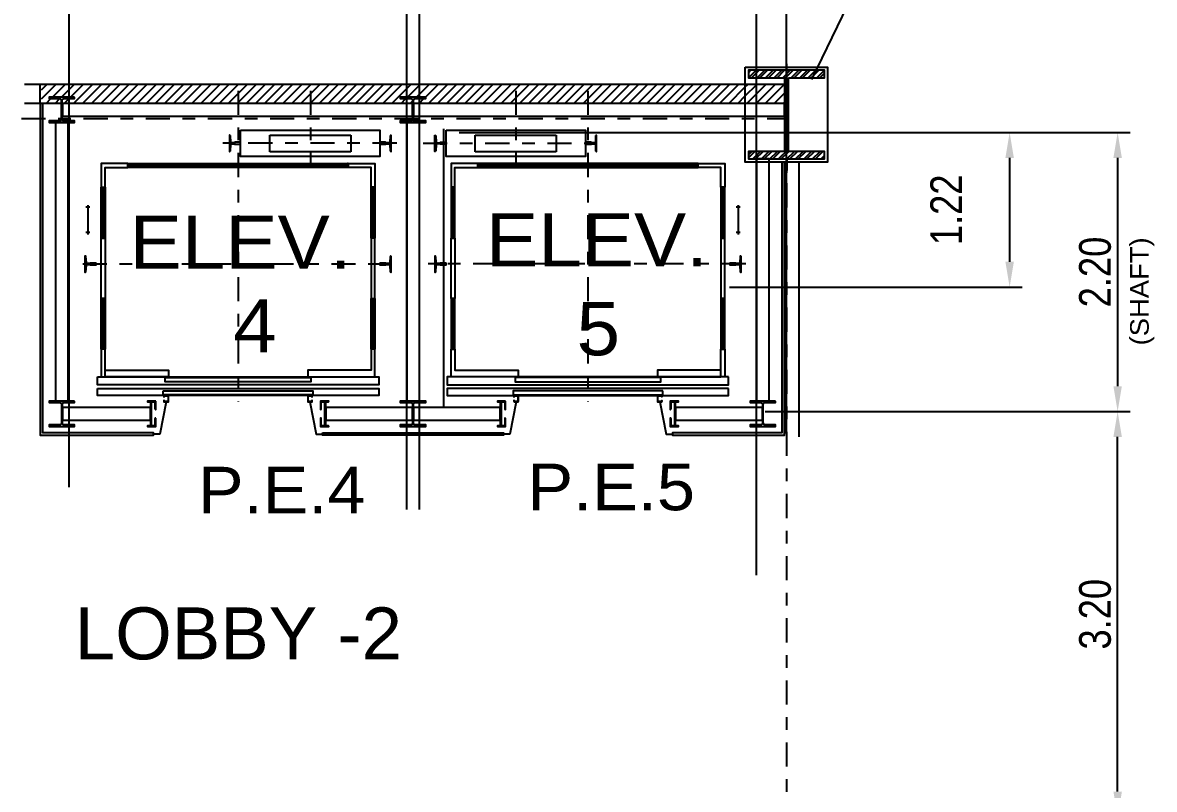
# Model space of a CAD drawing. Header units: millimetres. Extents: x 2148 to 2681, y 758 to 986.
# Drawn here: x 2548.95 to 2557.88, y 852.2 to 858.26 of the extents above; entities that cross this region are included whole.
import ezdxf

# ---------------------------------------------------------------- set-up
doc = ezdxf.new("R2010")
doc.units = ezdxf.units.MM
for name, pattern in [('27-A-2008-DD$0$LVL 11$0$xa-fp_t1_l11_39$0$HIDDEN2', [0.1875, 0.125, -0.0625]), ('ACAD_ISO02W100', [15, 12, -3]), ('CENTER2', [28.575, 19.05, -3.175, 3.175, -3.175])]:
    doc.linetypes.add(name, pattern=pattern)
for name, color, linetype in [('A-Hatch', 253, 'Continuous'), ('A-Wall', 4, 'Continuous'), ('ar elev', 2, 'Continuous'), ('cladding', 2, 'Continuous'), ('COL-EX', 2, 'Continuous'), ('ELAYOUT', 4, 'Continuous'), ('FIXTURE', 1, 'Continuous'), ('HATCH', 8, 'Continuous'), ('p-boarder', 2, 'Continuous'), ('TEXT', 6, 'Continuous')]:
    doc.layers.add(name, color=color, linetype=linetype)
doc.styles.add('ARIALNW', font='ARIALN.TTF')
doc.styles.add('MMTX$0$ESMX$0$X-OPTA1D', font='x-opta1d')
doc.styles.add('SWISS', font='swissl.ttf')
doc.dimstyles.new('DIM 100', dxfattribs={"dimtxt": 0.2, "dimasz": 0.2, "dimexe": 0.1, "dimexo": 0, "dimgap": 0.05, "dimtad": 1, "dimzin": 0, "dimdsep": 46, "dimtxsty": 'ARIALNW', "dimcen": 0.09, "dimclrd": 6, "dimclre": 6, "dimclrt": 13, "dimadec": 0, "dimazin": 0, "dimtfac": 1, "dimtofl": 0, "dimtmove": 2, "dimatfit": 3, "dimfxl": 1, "dimtolj": 1, "dimtzin": 0, "dimarcsym": 0})
pattern_1 = [(45, (-2106.91747, -1063.40861), (-0.0359210245, 0.0359210245), [])]

# ---------------------------------------------------------------- blocks, each defined once
blk = doc.blocks.new('*D2712')
at = {"color": 6, "lineweight": -2, "ltscale": 0.05, "transparency": 16777216}
for p, q in [((2554.6861, 857.3891), (2556.8423, 857.3891)), ((2556.7423, 857.1891), (2556.7423, 856.3687)), ((2554.5319, 856.1687), (2556.8423, 856.1687))]:
    blk.add_line(p, q, dxfattribs=at)
at = {"color": 6, "ltscale": 0.05, "transparency": 16777216}
for points in [[(2556.709, 857.1891), (2556.7757, 857.1891), (2556.7423, 857.3891)], [(2556.709, 856.3687), (2556.7757, 856.3687), (2556.7423, 856.1687)]]:
    blk.add_solid(points, dxfattribs=at)
at = {"layer": 'Defpoints', "color": 0, "ltscale": 0.05, "transparency": 16777216}
for p in [(2554.6861, 857.3891, 0), (2554.5319, 856.1687), (2556.7423, 856.1687)]:
    blk.add_point(p, dxfattribs=at)
at = {"color": 13, "ltscale": 0.05, "transparency": 16777216, "insert": (2556.2415, 856.7789), "char_height": 0.25, "attachment_point": 5, "rotation": 90, "style": 'ARIALNW'}
blk.add_mtext('\\A1;1.22', dxfattribs=at)
blk = doc.blocks.new('*D2714')
at = {"color": 6, "lineweight": -2, "ltscale": 0.05, "transparency": 16777216}
for p, q in [((2545.9805, 857.8875), (2545.9805, 860.4121)), ((2554.9805, 857.8875), (2554.9805, 860.4121)), ((2546.1805, 860.3121), (2554.7805, 860.3121))]:
    blk.add_line(p, q, dxfattribs=at)
at = {"color": 6, "ltscale": 0.05, "transparency": 16777216}
for points in [[(2546.1805, 860.3455), (2546.1805, 860.2788), (2545.9805, 860.3121)], [(2554.7805, 860.3455), (2554.7805, 860.2788), (2554.9805, 860.3121)]]:
    blk.add_solid(points, dxfattribs=at)
at = {"layer": 'Defpoints', "color": 0, "ltscale": 0.05, "transparency": 16777216}
for p in [(2554.9805, 860.3121), (2545.9805, 857.8875, 0), (2554.9805, 857.8875, 0)]:
    blk.add_point(p, dxfattribs=at)
at = {"color": 13, "ltscale": 0.05, "transparency": 16777216, "insert": (2550.4805, 860.5153), "char_height": 0.3, "attachment_point": 5, "style": 'ARIALNW'}
blk.add_mtext('\\A1;9.00', dxfattribs=at)
blk = doc.blocks.new('*D2715')
at = {"color": 6, "lineweight": -2, "ltscale": 0.05, "transparency": 16777216}
for p, q in [((2555.7621, 857.3891), (2557.6948, 857.3891)), ((2557.5948, 857.1891), (2557.5948, 855.3867)), ((2554.8128, 855.1867), (2557.6948, 855.1867))]:
    blk.add_line(p, q, dxfattribs=at)
at = {"color": 6, "ltscale": 0.05, "transparency": 16777216}
for points in [[(2557.5615, 857.1891), (2557.6281, 857.1891), (2557.5948, 857.3891)], [(2557.5615, 855.3867), (2557.6281, 855.3867), (2557.5948, 855.1867)]]:
    blk.add_solid(points, dxfattribs=at)
at = {"layer": 'Defpoints', "color": 0, "ltscale": 0.05, "transparency": 16777216}
for p in [(2555.7621, 857.3891), (2554.8128, 855.1867, 0), (2557.5948, 855.1867)]:
    blk.add_point(p, dxfattribs=at)
at = {"color": 13, "ltscale": 0.05, "transparency": 16777216, "insert": (2557.4172, 856.2879), "char_height": 0.25, "attachment_point": 5, "rotation": 90, "style": 'ARIALNW'}
blk.add_mtext('\\A1;2.20', dxfattribs=at)
blk = doc.blocks.new('*D2718')
at = {"color": 6, "lineweight": -2, "ltscale": 0.05, "transparency": 16777216}
for p, q in [((2556.807, 855.1867), (2557.6948, 855.1867)), ((2557.5948, 852.1864), (2557.5948, 854.9867)), ((2557.2261, 851.9864), (2557.6948, 851.9864))]:
    blk.add_line(p, q, dxfattribs=at)
at = {"color": 6, "ltscale": 0.05, "transparency": 16777216}
for points in [[(2557.5615, 854.9867), (2557.6281, 854.9867), (2557.5948, 855.1867)], [(2557.5615, 852.1864), (2557.6281, 852.1864), (2557.5948, 851.9864)]]:
    blk.add_solid(points, dxfattribs=at)
at = {"layer": 'Defpoints', "color": 0, "ltscale": 0.05, "transparency": 16777216}
for p in [(2556.807, 855.1867), (2557.5948, 855.1867), (2557.2261, 851.9864)]:
    blk.add_point(p, dxfattribs=at)
at = {"color": 13, "ltscale": 0.05, "transparency": 16777216, "insert": (2557.4172, 853.5866), "char_height": 0.25, "attachment_point": 5, "rotation": 90, "style": 'ARIALNW'}
blk.add_mtext('\\A1;3.20', dxfattribs=at)
blk = doc.blocks.new('*D2859')
at = {"layer": 'Defpoints', "color": 0, "transparency": 16777216}
for p in [(2551.9838, 859.4591), (2549.3193, 854.5888, 0), (2551.9838, 854.4126, 0)]:
    blk.add_point(p, dxfattribs=at)
at = {"layer": 'FIXTURE', "color": 6, "lineweight": -2, "transparency": 16777216}
for p, q in [((2549.3193, 854.5888), (2549.3193, 859.5591)), ((2551.9838, 854.4126), (2551.9838, 859.5591)), ((2549.5193, 859.4591), (2551.7838, 859.4591))]:
    blk.add_line(p, q, dxfattribs=at)
at = {"layer": 'FIXTURE', "color": 6, "transparency": 16777216}
for points in [[(2549.5193, 859.4924), (2549.5193, 859.4257), (2549.3193, 859.4591)], [(2551.7838, 859.4924), (2551.7838, 859.4257), (2551.9838, 859.4591)]]:
    blk.add_solid(points, dxfattribs=at)
at = {"layer": 'FIXTURE', "color": 13, "transparency": 16777216, "insert": (2550.6515, 859.6622), "char_height": 0.3, "attachment_point": 5, "style": 'ARIALNW'}
blk.add_mtext('\\A1;2.66', dxfattribs=at)
blk = doc.blocks.new('*D2860')
at = {"layer": 'Defpoints', "color": 0, "transparency": 16777216}
for p in [(2552.0835, 859.4591), (2551.9838, 854.4126), (2552.0835, 854.4126, 0)]:
    blk.add_point(p, dxfattribs=at)
at = {"layer": 'FIXTURE', "color": 6, "lineweight": -2, "transparency": 16777216}
for p, q in [((2551.9838, 854.4126), (2551.9838, 859.5591)), ((2552.0835, 854.4126), (2552.0835, 859.5591)), ((2551.7838, 859.4591), (2551.5838, 859.4591)), ((2552.2835, 859.4591), (2552.4835, 859.4591))]:
    blk.add_line(p, q, dxfattribs=at)
at = {"layer": 'FIXTURE', "color": 6, "transparency": 16777216}
for points in [[(2551.7838, 859.4924), (2551.7838, 859.4257), (2551.9838, 859.4591)], [(2552.2835, 859.4924), (2552.2835, 859.4257), (2552.0835, 859.4591)]]:
    blk.add_solid(points, dxfattribs=at)
at = {"layer": 'FIXTURE', "color": 13, "transparency": 16777216, "insert": (2552.0414, 859.6852), "char_height": 0.3, "attachment_point": 5, "style": 'ARIALNW'}
blk.add_mtext('\\A1;0.10', dxfattribs=at)
blk = doc.blocks.new('*D2861')
at = {"layer": 'Defpoints', "color": 0, "transparency": 16777216}
for p in [(2554.7453, 859.4591), (2552.0835, 854.5179), (2554.7453, 853.8946, 0)]:
    blk.add_point(p, dxfattribs=at)
at = {"layer": 'FIXTURE', "color": 6, "lineweight": -2, "transparency": 16777216}
for p, q in [((2552.0835, 854.5179), (2552.0835, 859.5591)), ((2554.7453, 853.8946), (2554.7453, 859.5591)), ((2552.2835, 859.4591), (2554.5453, 859.4591))]:
    blk.add_line(p, q, dxfattribs=at)
at = {"layer": 'FIXTURE', "color": 6, "transparency": 16777216}
for points in [[(2552.2835, 859.4924), (2552.2835, 859.4257), (2552.0835, 859.4591)], [(2554.5453, 859.4924), (2554.5453, 859.4257), (2554.7453, 859.4591)]]:
    blk.add_solid(points, dxfattribs=at)
at = {"layer": 'FIXTURE', "color": 13, "transparency": 16777216, "insert": (2553.6512, 859.6702), "char_height": 0.3, "attachment_point": 5, "style": 'ARIALNW'}
blk.add_mtext('\\A1;2.66', dxfattribs=at)
blk = doc.blocks.new('*D2862')
at = {"layer": 'Defpoints', "color": 0, "transparency": 16777216}
for p in [(2554.7453, 859.4591), (2554.9805, 855.0138, 0), (2554.7453, 853.8946, 0)]:
    blk.add_point(p, dxfattribs=at)
at = {"layer": 'FIXTURE', "color": 6, "lineweight": -2, "transparency": 16777216}
for p, q in [((2554.7453, 853.8946), (2554.7453, 859.5591)), ((2554.9805, 855.0138), (2554.9805, 859.5591)), ((2554.5453, 859.4591), (2554.3453, 859.4591)), ((2555.1805, 859.4591), (2555.3805, 859.4591))]:
    blk.add_line(p, q, dxfattribs=at)
at = {"layer": 'FIXTURE', "color": 6, "transparency": 16777216}
for points in [[(2554.5453, 859.4924), (2554.5453, 859.4257), (2554.7453, 859.4591)], [(2555.1805, 859.4924), (2555.1805, 859.4257), (2554.9805, 859.4591)]]:
    blk.add_solid(points, dxfattribs=at)
at = {"layer": 'FIXTURE', "color": 13, "transparency": 16777216, "insert": (2554.9805, 859.6796), "char_height": 0.3, "attachment_point": 5, "style": 'ARIALNW'}
blk.add_mtext('\\A1;0.24', dxfattribs=at)
blk = doc.blocks.new('*D2864')
at = {"layer": 'Defpoints', "color": 0, "transparency": 16777216}
for p in [(2549.3193, 859.4591), (2547.2238, 857.7574), (2549.3193, 857.6104)]:
    blk.add_point(p, dxfattribs=at)
at = {"layer": 'FIXTURE', "color": 6, "lineweight": -2, "transparency": 16777216}
for p, q in [((2547.2238, 857.7574), (2547.2238, 859.5591)), ((2549.3193, 857.6104), (2549.3193, 859.5591)), ((2547.4238, 859.4591), (2549.1193, 859.4591))]:
    blk.add_line(p, q, dxfattribs=at)
at = {"layer": 'FIXTURE', "color": 6, "transparency": 16777216}
for points in [[(2547.4238, 859.4924), (2547.4238, 859.4257), (2547.2238, 859.4591)], [(2549.1193, 859.4924), (2549.1193, 859.4257), (2549.3193, 859.4591)]]:
    blk.add_solid(points, dxfattribs=at)
at = {"layer": 'FIXTURE', "color": 13, "transparency": 16777216, "insert": (2548.2715, 859.6622), "char_height": 0.3, "attachment_point": 5, "style": 'ARIALNW'}
blk.add_mtext('\\A1;2.10', dxfattribs=at)

msp = doc.modelspace()

# ---------------------------------------------------------------- hatches: boundary and pattern name
at = {"layer": 'A-Hatch'}
h = msp.add_hatch(dxfattribs=at)
h.set_pattern_fill('ANSI32', color=256, scale=0.005, style=0)
h.set_pattern_definition([(45, (255.81991, -37.023495), (-0.03367596045, 0.03367596045), []), (45, (255.84236, -37.023495), (-0.03367596045, 0.03367596045), [])])
h.paths.add_polyline_path([(2554.995471, 857.8200132), (2555.280471, 857.8200132), (2555.280471, 857.8800132), (2554.680471, 857.8800132), (2554.680471, 857.8200132), (2554.965471, 857.8200132), (2554.965471, 857.2400132), (2554.680471, 857.2400132), (2554.680471, 857.1800132), (2555.280471, 857.1800132), (2555.280471, 857.2400132), (2554.995471, 857.2400132)])
at = {"layer": 'HATCH'}
h = msp.add_hatch(dxfattribs=at)
h.set_pattern_fill('ANSI31', color=256, scale=0.016, style=0)
h.set_pattern_definition(pattern_1)
h.paths.add_polyline_path([(2549.1008307, 857.768801), (2549.1008307, 857.618801), (2549.2614261, 857.618801), (2549.2661036, 857.628156), (2549.2661036, 857.6437478), (2549.2645444, 857.6499845), (2549.2598668, 857.654662), (2549.2536301, 857.6562212), (2549.1709937, 857.6562212), (2549.1709937, 857.6686946), (2549.3705685, 857.6686946), (2549.3705685, 857.6562212), (2549.287932, 857.6562212), (2549.2816953, 857.654662), (2549.2770178, 857.6499845), (2549.2738994, 857.6437478), (2549.2738994, 857.618801), (2552.028967, 857.618801), (2552.028967, 857.6437478), (2552.0274078, 857.6499845), (2552.0227303, 857.654662), (2552.0164936, 857.6562212), (2551.932298, 857.6562212), (2551.932298, 857.6686946), (2552.133432, 857.6686946), (2552.133432, 857.6562212), (2552.0507955, 857.6562212), (2552.0429996, 857.654662), (2552.0383221, 857.6499845), (2552.0367629, 857.6437478), (2552.0367629, 857.618801), (2554.655471, 857.618801), (2554.655471, 857.768801)])
h = msp.add_hatch(dxfattribs=at)
h.set_pattern_fill('ANSI31', color=256, scale=0.016, style=0)
h.set_pattern_definition(pattern_1)
h.paths.add_polyline_path([(2554.655471, 857.768801), (2554.9655021, 857.768801), (2554.9655021, 857.618801), (2554.655471, 857.618801)])

# ---------------------------------------------------------------- linework, layer by layer
at = {"ltscale": 0.05}
msp.add_line((2552.2733899, 857.418031, 0), (2552.27339, 855.2237192, 0), dxfattribs=at)
at = {"color": 8, "ltscale": 0.05, "elevation": 0}
msp.add_lwpolyline([(2555.1814967, 857.8063582), (2555.7050382, 858.8926094), (2556.8205014, 858.8926094)], dxfattribs=at)
at = {"layer": 'A-Hatch'}
msp.add_line((2549.0908307, 857.618801, 0.0000001), (2549.0908307, 857.768801, 0.0000001), dxfattribs=at)
at = {"layer": 'A-Wall', "linetype": '27-A-2008-DD$0$LVL 11$0$xa-fp_t1_l11_39$0$HIDDEN2'}
for p, q in [((2549.0908307, 857.768801, 0.0000001), (2546.305471, 857.768801, 0)), ((2549.0908307, 857.618801, 0.0000001), (2546.305471, 857.618801, 0))]:
    msp.add_line(p, q, dxfattribs=at)
at = {"layer": 'ar elev', "color": 8, "linetype": 'CENTER2', "ltscale": 0.01}
for p, q in [((2550.6522128, 857.7185883, 0.0000001), (2550.6522129, 855.2644421, 0.0000001)), ((2551.222872, 857.7185883, 0.0000001), (2551.222872, 857.1479292, 0.0000001)), ((2552.8444171, 857.7185884, 0.0000001), (2552.8444171, 857.1479292, 0.0000001)), ((2553.4135171, 857.7185884, 0.0000001), (2553.4135172, 855.2644421, 0.0000001)), ((2551.9040415, 857.303847, 0.0000001), (2550.4896719, 857.303847, 0.0000001)), ((2552.1132966, 857.303847, 0.0000001), (2553.5432137, 857.303847, 0.0000001)), ((2549.4266989, 856.3511892, 0.0000001), (2551.8777268, 856.3511892, 0.0000001)), ((2554.6596215, 856.3511892, 0.0000001), (2552.1537013, 856.3511892, 0.0000001))]:
    msp.add_line(p, q, dxfattribs=at)
at = {"layer": 'ar elev', "color": 8}
for p, q in [((2549.4828293, 856.8002325, 0.0000001), (2549.4516458, 856.8002325, 0.0000001)), ((2549.4672375, 856.80491, 0.0000001), (2549.4641192, 856.8033508, 0.0000001)), ((2549.4641192, 856.8033508, 0.0000001), (2549.4641192, 856.7971141, 0.0000001)), ((2549.4641192, 856.7971141, 0.0000001), (2549.4703559, 856.7971141, 0.0000001)), ((2549.4672375, 856.8158242, 0.0000001), (2549.4672375, 856.5850659, 0.0000001)), ((2549.4703559, 856.8033508, 0.0000001), (2549.4672375, 856.80491, 0.0000001)), ((2549.4719151, 856.8002325, 0.0000001), (2549.4703559, 856.8033508, 0.0000001)), ((2549.4703559, 856.7971141, 0.0000001), (2549.4719151, 856.8002325, 0.0000001)), ((2554.6140842, 856.8002325, 0.0000001), (2554.5844598, 856.8002325, 0.0000001)), ((2554.5984924, 856.8049101, 0.0000001), (2554.5953741, 856.8033509, 0.0000001)), ((2554.5953741, 856.8033509, 0.0000001), (2554.5953741, 856.7971142, 0.0000001)), ((2554.5953741, 856.7971142, 0.0000001), (2554.6016108, 856.7971142, 0.0000001)), ((2554.5984924, 856.8158243, 0.0000001), (2554.5984924, 856.585066, 0.0000001)), ((2554.6016108, 856.8033509, 0.0000001), (2554.5984924, 856.8049101, 0.0000001)), ((2554.60317, 856.8002325, 0.0000001), (2554.6016108, 856.8033509, 0.0000001)), ((2554.6016108, 856.7971142, 0.0000001), (2554.60317, 856.8002325, 0.0000001)), ((2549.4828293, 856.6006577, 0.0000001), (2549.4516458, 856.6006577, 0.0000001)), ((2549.4672375, 856.6053352, 0.0000001), (2549.4641192, 856.603776, 0.0000001)), ((2549.4641192, 856.603776, 0.0000001), (2549.4641192, 856.5975393, 0.0000001)), ((2549.4641192, 856.5975393, 0.0000001), (2549.4672375, 856.5959801, 0.0000001)), ((2549.4703559, 856.603776, 0.0000001), (2549.4672375, 856.6053352, 0.0000001)), ((2549.4672375, 856.5959801, 0.0000001), (2549.4703559, 856.5975393, 0.0000001)), ((2549.4719151, 856.6006577, 0.0000001), (2549.4703559, 856.603776, 0.0000001)), ((2549.4703559, 856.5975393, 0.0000001), (2549.4719151, 856.6006577, 0.0000001)), ((2554.6140842, 856.6006577, 0.0000001), (2554.5844598, 856.6006577, 0.0000001)), ((2554.5984924, 856.6053353, 0.0000001), (2554.5953741, 856.6037761, 0.0000001)), ((2554.5953741, 856.6037761, 0.0000001), (2554.5953741, 856.5975394, 0.0000001)), ((2554.5953741, 856.5975394, 0.0000001), (2554.5984924, 856.5959802, 0.0000001)), ((2554.6016108, 856.6037761, 0.0000001), (2554.5984924, 856.6053353, 0.0000001)), ((2554.5984924, 856.5959802, 0.0000001), (2554.6016108, 856.5975394, 0.0000001)), ((2554.60317, 856.6006577, 0.0000001), (2554.6016108, 856.6037761, 0.0000001)), ((2554.6016108, 856.5975394, 0.0000001), (2554.60317, 856.6006577, 0.0000001))]:
    msp.add_line(p, q, dxfattribs=at)
at = {"layer": 'ar elev', "elevation": 0.0000001}
for points in [[(2549.3605685, 857.6686946), (2549.1609937, 857.6686946), (2549.1609937, 857.6562212), (2549.2436301, 857.6562212), (2549.2498668, 857.654662), (2549.2545444, 857.6499845), (2549.2561036, 857.6437478), (2549.2561036, 857.4940667), (2549.2545444, 857.48783), (2549.2498668, 857.4815932), (2549.2436301, 857.4800341), (2549.1609937, 857.4800341), (2549.1609937, 857.4691198), (2549.3605685, 857.4691198), (2549.3605685, 857.4800341), (2549.2779321, 857.4800341), (2549.2716953, 857.4815932), (2549.2670178, 857.48783), (2549.2638994, 857.4940667), (2549.2638994, 857.6437478), (2549.2670178, 857.6499845), (2549.2716953, 857.654662), (2549.277932, 857.6562212), (2549.3605685, 857.6562212)], [(2552.0507955, 857.6562212), (2552.133432, 857.6562212), (2552.133432, 857.6686946), (2551.932298, 857.6686946), (2551.932298, 857.6562212), (2552.0164936, 857.6562212), (2552.0227303, 857.654662), (2552.0274078, 857.6499845), (2552.028967, 857.6437478), (2552.028967, 857.4940667), (2552.0274079, 857.48783), (2552.0227303, 857.4815933), (2552.0164936, 857.4800341), (2551.932298, 857.4800341), (2551.932298, 857.4691199), (2552.133432, 857.4691199), (2552.133432, 857.4800341), (2552.0507955, 857.4800341), (2552.0429996, 857.4815933), (2552.0383221, 857.48783), (2552.0367629, 857.4940667), (2552.0367629, 857.6437478), (2552.0383221, 857.6499845), (2552.0429996, 857.654662)], [(2552.0383221, 857.48783), (2552.0367629, 857.4940667), (2552.0367629, 857.6437478), (2552.0383221, 857.6499845), (2552.0429996, 857.654662), (2552.0507955, 857.6562212), (2552.133432, 857.6562212), (2552.133432, 857.6686946), (2551.932298, 857.6686946), (2551.932298, 857.6562212), (2552.0164936, 857.6562212), (2552.0227303, 857.654662), (2552.0274078, 857.6499845), (2552.028967, 857.6437478), (2552.028967, 857.4940667), (2552.0274079, 857.48783), (2552.0227303, 857.4815933), (2552.0164936, 857.4800341), (2551.932298, 857.4800341), (2551.932298, 857.4691199), (2552.133432, 857.4691199), (2552.133432, 857.4800341), (2552.0507955, 857.4800341), (2552.0429996, 857.4815933)], [(2550.6724821, 857.4083119), (2551.7717027, 857.4083119), (2551.7717027, 857.1993821), (2550.6724821, 857.1993821)], [(2552.2940273, 857.4083119), (2553.3932478, 857.4083119), (2553.3932478, 857.1993821), (2552.2940273, 857.1993821)], [(2551.5159975, 857.1432516), (2551.5222342, 857.1432516), (2551.5222342, 857.1432516), (2551.5159975, 857.1432516)], [(2552.5497325, 857.1432516), (2552.5434958, 857.1432516), (2552.5434958, 857.1432516), (2552.5497325, 857.1432516)], [(2549.5717025, 856.5554415), (2549.602886, 856.5554415), (2549.602886, 856.0798922), (2549.5717025, 856.0798922)], [(2551.7327232, 856.5554415), (2551.7015397, 856.5554415), (2551.7015397, 856.0798922), (2551.7327232, 856.0798922)], [(2552.3330068, 856.5554415), (2552.3641903, 856.5554415), (2552.3641903, 856.0798922), (2552.3330068, 856.0798922)], [(2554.4940275, 856.5554415), (2554.462844, 856.5554415), (2554.462844, 856.0798922), (2554.4940275, 856.0798922)], [(2549.602886, 855.6776243), (2549.5717025, 855.6776243), (2549.5717025, 855.4593393), (2549.602886, 855.4593393)], [(2554.462844, 855.6776243), (2554.4940275, 855.6776243), (2554.4940275, 855.4593393), (2554.462844, 855.4593393)], [(2549.602886, 855.5139106), (2550.101823, 855.5139106), (2550.101823, 855.4593394), (2549.602886, 855.4593394)], [(2554.462844, 855.5139106), (2553.963907, 855.5139106), (2553.963907, 855.4593394), (2554.462844, 855.4593394)], [(2549.5420781, 855.4593393), (2551.7623476, 855.4593394), (2551.7623476, 855.3985314), (2549.5420781, 855.3985314)], [(2550.0768762, 855.4546618), (2551.2275495, 855.4546618), (2551.2275495, 855.4203599), (2550.0768762, 855.4203599)], [(2554.5236519, 855.4593393), (2552.3033824, 855.4593394), (2552.3033824, 855.3985314), (2554.5236519, 855.3985314)], [(2553.9888538, 855.4546618), (2552.8381805, 855.4546618), (2552.8381805, 855.4203599), (2553.9888538, 855.4203599)], [(2550.0612844, 855.3501969), (2551.2415822, 855.3501969), (2551.2415822, 855.3174542), (2550.0612844, 855.3174542)], [(2550.0987048, 855.3143358), (2550.0706396, 855.3143358), (2550.0675213, 855.3127766), (2550.0675213, 855.3112174), (2550.0675213, 855.3034215), (2550.0690804, 855.3034215), (2550.0690804, 855.3112174), (2550.100264, 855.3112174), (2550.100264, 855.2660013), (2550.0690804, 855.2660013), (2550.0690804, 855.2737972), (2550.0675213, 855.2737972), (2550.0675213, 855.2675605), (2550.0675213, 855.2644421), (2550.0706396, 855.2644421), (2550.0987048, 855.2644421), (2550.1018232, 855.2644421), (2550.1018232, 855.2675605), (2550.1018232, 855.3112174), (2550.1018232, 855.3127766)], [(2551.2369048, 855.3127766), (2551.2337864, 855.3143358), (2551.2057212, 855.3143358), (2551.2026029, 855.3127766), (2551.2026029, 855.3112175), (2551.2026029, 855.2675605), (2551.2026029, 855.2644421), (2551.2057212, 855.2644421), (2551.2337864, 855.2644421), (2551.2369048, 855.2644421), (2551.2369048, 855.2737972), (2551.2353456, 855.2737972), (2551.2353456, 855.2660013), (2551.204162, 855.2660013), (2551.204162, 855.3112175), (2551.2353456, 855.3112175), (2551.2353456, 855.3034216), (2551.2369048, 855.3034216)], [(2554.0044456, 855.3501969), (2552.8241478, 855.3501969), (2552.8241478, 855.3174542), (2554.0044456, 855.3174542)], [(2552.8646866, 855.3112175), (2552.8615683, 855.3143358), (2552.8319439, 855.3143358), (2552.8288256, 855.3112175), (2552.8288256, 855.3034216), (2552.8319439, 855.3034216), (2552.8319439, 855.3112175), (2552.8615683, 855.3112175), (2552.8615683, 855.2660013), (2552.8319439, 855.2660013), (2552.8319439, 855.2737972), (2552.8288256, 855.2737972), (2552.8288256, 855.2675605), (2552.8303847, 855.2644421), (2552.8319439, 855.2644421), (2552.8615683, 855.2644421), (2552.8631275, 855.2644421), (2552.8646866, 855.2675605)], [(2553.9982091, 855.3127767), (2553.9950907, 855.3143358), (2553.9670255, 855.3143358), (2553.9639072, 855.3127767), (2553.9639072, 855.3112175), (2553.9639072, 855.2675605), (2553.9639072, 855.2644422), (2553.9670255, 855.2644422), (2553.9950907, 855.2644422), (2553.9982091, 855.2644422), (2553.9982091, 855.2737972), (2553.9966499, 855.2737972), (2553.9966499, 855.2660013), (2553.9654663, 855.2660013), (2553.9654663, 855.3112175), (2553.9966499, 855.3112175), (2553.9966499, 855.3034216), (2553.9982091, 855.3034216)], [(2549.3621277, 855.2691196), (2549.1609937, 855.2691196), (2549.1609937, 855.2566462), (2549.2436302, 855.2566462), (2549.2514261, 855.255087), (2549.2561036, 855.2504095), (2549.2576628, 855.2441728), (2549.2576628, 855.0944917), (2549.2561036, 855.0866958), (2549.2514261, 855.0820183), (2549.2436302, 855.0804591), (2549.1609937, 855.0804591), (2549.1609937, 855.0695448), (2549.3621277, 855.0695448), (2549.3621277, 855.0804591), (2549.2779321, 855.0804591), (2549.2716954, 855.0820183), (2549.2670178, 855.0866958), (2549.2654587, 855.0944917), (2549.2654587, 855.2441728), (2549.2670178, 855.2504095), (2549.2716954, 855.255087), (2549.2779321, 855.2566462), (2549.3621277, 855.2566462)], [(2550.0020356, 855.2691196), (2549.9365501, 855.2691196), (2549.9365501, 855.2675605), (2549.9381093, 855.2644421), (2549.9412277, 855.2628829), (2549.988003, 855.2628829), (2549.9942397, 855.2597646), (2549.9957989, 855.255087), (2549.9957989, 855.2083117), (2549.9973581, 855.2051933), (2550.0004764, 855.2036342), (2550.0020356, 855.2036342)], [(2549.9692929, 855.2628829), (2549.9599378, 855.2628829), (2549.9599378, 855.0742224), (2549.9692929, 855.0742224)], [(2551.3678756, 855.2675605), (2551.3678756, 855.2691196), (2551.3023901, 855.2691196), (2551.3023901, 855.2036342), (2551.3039493, 855.2036342), (2551.3070676, 855.2051933), (2551.3086268, 855.2083117), (2551.3086268, 855.255087), (2551.310186, 855.2597646), (2551.3164227, 855.2628829), (2551.363198, 855.2628829), (2551.3663164, 855.2644421)], [(2551.3444879, 855.2628829), (2551.3351328, 855.2628829), (2551.3351328, 855.0742224), (2551.3444879, 855.0742224)], [(2552.0507956, 855.2566462), (2552.133432, 855.2566462), (2552.133432, 855.2691197), (2551.932298, 855.2691197), (2551.932298, 855.2566462), (2552.0164936, 855.2566462), (2552.0227303, 855.2550871), (2552.0274079, 855.2504095), (2552.0289671, 855.2441728), (2552.0289671, 855.0944917), (2552.0274079, 855.0866958), (2552.0227303, 855.0820183), (2552.0164936, 855.0804591), (2551.932298, 855.0804591), (2551.932298, 855.0695449), (2552.133432, 855.0695449), (2552.133432, 855.0804591), (2552.0507956, 855.0804591), (2552.0429997, 855.0820183), (2552.0383221, 855.0866958), (2552.036763, 855.0944917), (2552.0367629, 855.2441728), (2552.0383221, 855.2504095), (2552.0429997, 855.2550871)], [(2552.7633399, 855.2691197), (2552.6994136, 855.2691197), (2552.6994136, 855.2675605), (2552.6994136, 855.2644421), (2552.702532, 855.262883), (2552.7493073, 855.262883), (2552.755544, 855.2597646), (2552.7586624, 855.2550871), (2552.7586624, 855.2083117), (2552.7586624, 855.2051934), (2552.7617807, 855.2036342), (2552.7633399, 855.2036342)], [(2552.7305972, 855.262883), (2552.7212421, 855.262883), (2552.7212421, 855.0742224), (2552.7305972, 855.0742224)], [(2554.077727, 855.262883), (2554.1245023, 855.262883), (2554.1276207, 855.2644422), (2554.1291799, 855.2675605), (2554.1291799, 855.2691197), (2554.0636944, 855.2691197), (2554.0636944, 855.2036342), (2554.0652536, 855.2036342), (2554.0683719, 855.2051934), (2554.0699311, 855.2083117), (2554.0699311, 855.2550871), (2554.0730495, 855.2597646)], [(2554.1057922, 855.262883), (2554.0964371, 855.262883), (2554.0964371, 855.0742224), (2554.1057922, 855.0742224)], [(2554.8947363, 855.2691197), (2554.6951615, 855.2691197), (2554.6951615, 855.2566463), (2554.7777979, 855.2566463), (2554.7840346, 855.2550871), (2554.7887122, 855.2504096), (2554.7902714, 855.2441728), (2554.7902714, 855.0944918), (2554.7887122, 855.0866959), (2554.7840346, 855.0820183), (2554.7777979, 855.0804592), (2554.6951615, 855.0804592), (2554.6951615, 855.0695449), (2554.8947363, 855.0695449), (2554.8947363, 855.0804592), (2554.8120998, 855.0804592), (2554.8058631, 855.0820183), (2554.8011856, 855.0866959), (2554.7980672, 855.0944918), (2554.7980672, 855.2441728), (2554.8011856, 855.2504096), (2554.8058631, 855.2550871), (2554.8120998, 855.2566463), (2554.8947363, 855.2566463)], [(2550.0020356, 855.1334711), (2549.9973581, 855.1334711), (2549.9957989, 855.1303528), (2549.9957989, 855.0835774), (2549.9942397, 855.0773407), (2549.988003, 855.0742224), (2549.9381093, 855.0742224), (2549.9365501, 855.071104), (2549.9365501, 855.0695448), (2550.0020356, 855.0695448)], [(2551.310186, 855.0773408), (2551.3086268, 855.0835775), (2551.3086268, 855.1303528), (2551.3070676, 855.1334712), (2551.3039493, 855.1334712), (2551.3023901, 855.1334712), (2551.3023901, 855.0695449), (2551.3678756, 855.0695449), (2551.3678756, 855.071104), (2551.3663164, 855.0742224), (2551.363198, 855.0742224), (2551.3164227, 855.0742224)], [(2552.7633399, 855.1334712), (2552.7586624, 855.1334712), (2552.7586624, 855.0835775), (2552.755544, 855.0773408), (2552.7493073, 855.0742224), (2552.6994136, 855.0742224), (2552.6994136, 855.0695449), (2552.7633399, 855.0695449)], [(2554.0699311, 855.0835775), (2554.0699311, 855.1303528), (2554.0683719, 855.1334712), (2554.0652536, 855.1334712), (2554.0636944, 855.1334712), (2554.0636944, 855.0695449), (2554.1291799, 855.0695449), (2554.1291799, 855.0711041), (2554.1276207, 855.0742224), (2554.1245023, 855.0742224), (2554.077727, 855.0742224), (2554.0730495, 855.0773408)], [(2551.3195412, 855.0196512), (2552.7461891, 855.0196512), (2552.7461891, 854.9993819), (2551.3195412, 854.9993819)]]:
    msp.add_lwpolyline(points, close=True, dxfattribs=at)
for points in [[(2549.0908307, 857.618801), (2549.0908307, 854.9993818), (2549.9848847, 854.9993818), (2549.9848847, 855.0196511), (2549.1111, 855.0196511), (2549.1111, 857.618801)], [(2549.7821915, 857.1136272), (2549.7821915, 857.1432516), (2549.5717025, 857.1432516), (2549.5717024, 856.9577094), (2549.602886, 856.9577094), (2549.602886, 857.1136272), (2549.7821915, 857.1136272)], [(2551.5222342, 857.1136273), (2551.5222342, 857.1432516), (2551.7327232, 857.1432516), (2551.7327232, 856.9577095), (2551.7015397, 856.9577095), (2551.7015397, 857.1136273), (2551.5222342, 857.1136273)], [(2552.5434958, 857.1136273), (2552.5434958, 857.1432516), (2552.3330068, 857.1432516), (2552.3330068, 856.9577095), (2552.3641904, 856.9577095), (2552.3641904, 857.1136273), (2552.5434958, 857.1136273)], [(2554.94463, 857.1550132), (2554.94463, 855.0196512), (2554.0808454, 855.0196512), (2554.0808454, 854.9993819), (2554.9648993, 854.9993819), (2554.9648993, 857.1550132)], [(2554.2835385, 857.1136272), (2554.2835385, 857.1432516), (2554.4940275, 857.1432516), (2554.4940276, 856.9577094), (2554.462844, 856.9577094), (2554.462844, 857.1136272), (2554.2835385, 857.1136272)], [(2551.7327232, 855.6776243), (2551.7015397, 855.6776243), (2551.7015397, 855.5139106), (2551.2026027, 855.5139106), (2551.2026027, 855.4593394), (2551.7327232, 855.4593394), (2551.7327232, 855.6776243)], [(2552.3330068, 855.6776243), (2552.3641903, 855.6776243), (2552.3641903, 855.5139106), (2552.8631273, 855.5139106), (2552.8631273, 855.4593394), (2552.3330068, 855.4593394), (2552.3330068, 855.6776243)], [(2549.5420781, 855.368907), (2551.7623476, 855.368907), (2551.7623476, 855.3143358), (2549.5420781, 855.3143358), (2549.5420781, 855.368907)], [(2554.5236519, 855.368907), (2552.3033824, 855.368907), (2552.3033824, 855.3143358), (2554.5236519, 855.3143358), (2554.5236519, 855.368907)], [(2550.0846722, 855.2644421), (2550.0347785, 855.0087369), (2549.9848848, 855.0087369)], [(2551.2197538, 855.2644421), (2551.2696475, 855.0087369), (2551.3195412, 855.0087369)], [(2552.8459765, 855.2644421), (2552.7960828, 855.0087369), (2552.7461893, 855.0087369)], [(2553.9810581, 855.2644422), (2554.0309518, 855.008737), (2554.0808455, 855.008737)]]:
    msp.add_lwpolyline(points, dxfattribs=at)
at = {"layer": 'ar elev', "color": 3}
for points, elevation in [([(2552.028967, 857.618801), (2549.2654586, 857.6188009), (2549.2654586, 857.5190135), (2552.028967, 857.5190136)], 0.0000001), ([(2554.965471, 857.618801), (2552.0367629, 857.618801), (2552.0367629, 857.5190136), (2554.965471, 857.5190136)], 0.0000001), ([(2549.3106748, 857.4691198), (2549.2108874, 857.4691198), (2549.2108874, 855.2691196), (2549.3106748, 855.2691196)], 0.0000001), ([(2552.0835383, 857.4691199), (2551.9837509, 857.4691199), (2551.9837509, 855.2691197), (2552.0835383, 855.2691197)], 0.0000001), ([(2554.8450808, 857.1800132), (2554.7452934, 857.1800132), (2554.7452934, 855.2691197), (2554.8450808, 855.2691197)], 0), ([(2549.9599378, 855.2192259), (2549.2654587, 855.2192259), (2549.2654587, 855.1194385), (2549.9599378, 855.1194385)], 0.0000001), ([(2552.0289671, 855.219226), (2551.3444879, 855.219226), (2551.3444879, 855.1194386), (2552.0289671, 855.1194386)], 0.0000001), ([(2552.7212421, 855.219226), (2552.0367629, 855.219226), (2552.036763, 855.1194386), (2552.7212421, 855.1194386)], 0.0000001), ([(2554.7902714, 855.219226), (2554.1057922, 855.219226), (2554.1057922, 855.1194386), (2554.7902714, 855.1194386)], 0.0000001)]:
    msp.add_lwpolyline(points, close=True, dxfattribs=dict(at, elevation=elevation))
at = {"layer": 'ar elev', "color": 8, "elevation": 0.0000001}
for points in [[(2550.6225884, 857.3085245), (2550.60076, 857.3085245), (2550.5960824, 857.3100837), (2550.5945232, 857.3147612), (2550.5914049, 857.3630957), (2550.5898457, 857.3662141), (2550.5867274, 857.3677733), (2550.583609, 857.3677733), (2550.583609, 857.2399207), (2550.5867274, 857.2399207), (2550.5898457, 857.2414798), (2550.5914049, 857.2445982), (2550.5945232, 857.2913735), (2550.5960824, 857.2960511), (2550.60076, 857.2991694), (2550.6225884, 857.2991694), (2550.627266, 857.2960511), (2550.670923, 857.2960511), (2550.6724821, 857.2960511), (2550.6724821, 857.3100837), (2550.670923, 857.3116429), (2550.627266, 857.3116429)], [(2551.8605758, 857.3677733), (2551.8574574, 857.3677733), (2551.8543391, 857.3662141), (2551.8527799, 857.3630958), (2551.8496616, 857.3147612), (2551.8481024, 857.3100837), (2551.8434248, 857.3085245), (2551.8215964, 857.3085245), (2551.8169188, 857.3116429), (2551.7732618, 857.3116429), (2551.7717027, 857.3100837), (2551.7717027, 857.2960511), (2551.8169188, 857.2960511), (2551.8215964, 857.2991695), (2551.8434248, 857.2991695), (2551.8481024, 857.2960511), (2551.8496616, 857.2913736), (2551.8527799, 857.2445982), (2551.8543391, 857.2414799), (2551.8574574, 857.2399207), (2551.8605758, 857.2399207)], [(2552.2051542, 857.3677733), (2552.2082725, 857.3677733), (2552.2113909, 857.3662141), (2552.21295, 857.3630958), (2552.2145092, 857.3147613), (2552.2176276, 857.3100837), (2552.2223051, 857.3085245), (2552.2441336, 857.3085245), (2552.2488111, 857.3116429), (2552.2924681, 857.3116429), (2552.2940273, 857.3100837), (2552.2940273, 857.2960511), (2552.2924681, 857.2960511), (2552.2488111, 857.2960511), (2552.2441336, 857.2991695), (2552.2223051, 857.2991695), (2552.2176276, 857.2960511), (2552.2145092, 857.2913736), (2552.21295, 857.2445982), (2552.2113909, 857.2414799), (2552.2082725, 857.2399207), (2552.2051541, 857.2399207)], [(2553.482121, 857.3677733), (2553.4790026, 857.3677733), (2553.4758842, 857.3662141), (2553.4743251, 857.3630958), (2553.4727659, 857.3147613), (2553.4696475, 857.3100837), (2553.46497, 857.3085245), (2553.4431415, 857.3085245), (2553.438464, 857.3116429), (2553.394807, 857.3116429), (2553.3932478, 857.3100837), (2553.3932478, 857.2960511), (2553.394807, 857.2960511), (2553.438464, 857.2960511), (2553.4431415, 857.2991695), (2553.46497, 857.2991695), (2553.4696475, 857.2960511), (2553.4727659, 857.2913736), (2553.4743251, 857.2445982), (2553.4758842, 857.2414799), (2553.4790026, 857.2399207), (2553.482121, 857.2399207)], [(2549.7821915, 857.1432516), (2551.5222342, 857.1432516), (2551.5222342, 857.1136273), (2549.7821915, 857.1136273)], [(2549.7821915, 857.1338966), (2551.5222342, 857.1338966), (2551.5222342, 857.1229823), (2549.7821915, 857.1229823)], [(2554.2835385, 857.1432516), (2552.5434958, 857.1432516), (2552.5434958, 857.1136273), (2554.2835385, 857.1136273)], [(2554.2835385, 857.1338966), (2552.5434958, 857.1338966), (2552.5434958, 857.1229823), (2554.2835385, 857.1229823)], [(2549.5717025, 856.9577094), (2549.602886, 856.9577094), (2549.602886, 856.5554415), (2549.5717025, 856.5554415)], [(2549.5810575, 856.9577094), (2549.5919718, 856.9577094), (2549.5919718, 856.5554415), (2549.5810575, 856.5554415)], [(2551.7015397, 856.9577095), (2551.7327232, 856.9577095), (2551.7327232, 856.5554415), (2551.7015397, 856.5554415)], [(2551.7124539, 856.9577095), (2551.721809, 856.9577095), (2551.721809, 856.5554415), (2551.7124539, 856.5554415)], [(2552.3641904, 856.9577095), (2552.3330068, 856.9577095), (2552.3330068, 856.5554415), (2552.3641904, 856.5554415)], [(2552.3532761, 856.9577095), (2552.343921, 856.9577095), (2552.343921, 856.5554415), (2552.3532761, 856.5554415)], [(2554.4940275, 856.9577094), (2554.462844, 856.9577094), (2554.462844, 856.5554415), (2554.4940275, 856.5554415)], [(2554.4846725, 856.9577094), (2554.4737582, 856.9577094), (2554.4737582, 856.5554415), (2554.4846725, 856.5554415)], [(2549.532723, 856.3574259), (2549.5311638, 856.3589851), (2549.4875069, 856.3589851), (2549.4875069, 856.3574259), (2549.4828293, 856.3558667), (2549.4610008, 856.3558667), (2549.4563233, 856.3574259), (2549.4547641, 856.3621034), (2549.4516458, 856.4104379), (2549.4500866, 856.4135563), (2549.4438499, 856.4135563), (2549.4438499, 856.2872629), (2549.4469682, 856.2872629), (2549.4500866, 856.2888221), (2549.4516458, 856.2903812), (2549.4547641, 856.3387158), (2549.4563233, 856.3433933), (2549.4610008, 856.3465116), (2549.4828293, 856.3465116), (2549.4875069, 856.3433933), (2549.5030986, 856.3433933), (2549.5311638, 856.3433933), (2549.532723, 856.3433933)], [(2551.8605758, 856.4135563), (2551.8574575, 856.4135563), (2551.8543391, 856.4135563), (2551.8527799, 856.410438), (2551.8496616, 856.3621035), (2551.8481024, 856.3574259), (2551.8434249, 856.3558667), (2551.8215964, 856.3558667), (2551.8169188, 856.3589851), (2551.8013271, 856.3589851), (2551.7732618, 856.3589851), (2551.7717027, 856.3574259), (2551.7717027, 856.3433933), (2551.7732618, 856.3433933), (2551.8169188, 856.3433933), (2551.8215964, 856.3465117), (2551.8434249, 856.3465117), (2551.8481024, 856.3433933), (2551.8496616, 856.3387158), (2551.8527799, 856.2903813), (2551.8543391, 856.2888221), (2551.8574575, 856.2872629), (2551.8605758, 856.2872629)], [(2552.2129501, 856.410438), (2552.2113909, 856.4135563), (2552.2051542, 856.4135563), (2552.2051542, 856.2872629), (2552.2098317, 856.2872629), (2552.2129501, 856.2903813), (2552.2160684, 856.3387158), (2552.2176276, 856.3433933), (2552.2223051, 856.3465117), (2552.2456928, 856.3465117), (2552.2488111, 856.3433933), (2552.2644029, 856.3433933), (2552.2924681, 856.3433933), (2552.2940273, 856.3433933), (2552.2940273, 856.3574259), (2552.2924681, 856.3589851), (2552.2488111, 856.3589851), (2552.2488111, 856.3574259), (2552.2456928, 856.3558667), (2552.2223051, 856.3558667), (2552.2176276, 856.3574259), (2552.2160684, 856.3621035)], [(2554.6218801, 856.4135564), (2554.6187618, 856.4135564), (2554.6156434, 856.4135564), (2554.6140842, 856.410438), (2554.612525, 856.3621035), (2554.6094067, 856.357426), (2554.6047292, 856.3558668), (2554.5829007, 856.3558668), (2554.5782231, 856.3589851), (2554.5641905, 856.3589851), (2554.5345661, 856.3589851), (2554.533007, 856.357426), (2554.533007, 856.3433934), (2554.5345661, 856.3433934), (2554.5782231, 856.3433934), (2554.5829007, 856.3465117), (2554.6047292, 856.3465117), (2554.6094067, 856.3433934), (2554.612525, 856.3387158), (2554.6140842, 856.2903813), (2554.6156434, 856.2888221), (2554.6187618, 856.2872629), (2554.6218801, 856.2872629)], [(2549.5717025, 856.0798922), (2549.602886, 856.0798922), (2549.602886, 855.6776243), (2549.5717025, 855.6776243)], [(2549.5810575, 856.0798922), (2549.5919718, 856.0798922), (2549.5919718, 855.6776243), (2549.5810575, 855.6776243)], [(2551.7015397, 856.0798923), (2551.7327232, 856.0798923), (2551.7327232, 855.6776243), (2551.7015397, 855.6776243)], [(2551.7124539, 856.0798923), (2551.721809, 856.0798923), (2551.721809, 855.6776243), (2551.7124539, 855.6776243)], [(2552.3641903, 856.0798923), (2552.3330068, 856.0798923), (2552.3330068, 855.6776243), (2552.3641903, 855.6776243)], [(2552.3532761, 856.0798923), (2552.343921, 856.0798923), (2552.343921, 855.6776243), (2552.3532761, 855.6776243)], [(2554.4940275, 856.0798922), (2554.462844, 856.0798922), (2554.462844, 855.6776243), (2554.4940275, 855.6776243)], [(2554.4846725, 856.0798922), (2554.4737582, 856.0798922), (2554.4737582, 855.6776243), (2554.4846725, 855.6776243)]]:
    msp.add_lwpolyline(points, close=True, dxfattribs=at)
at = {"layer": 'ar elev', "linetype": 'ACAD_ISO02W100', "ltscale": 0.3, "elevation": 0.0000001}
for points in [[(2550.9016813, 857.3693325), (2551.5425035, 857.3693325), (2551.5425035, 857.2368023), (2550.9016813, 857.2368023)], [(2552.5232265, 857.3693325), (2553.1640486, 857.3693325), (2553.1640486, 857.2368023), (2552.5232265, 857.2368023)]]:
    msp.add_lwpolyline(points, close=True, dxfattribs=at)
at = {"layer": 'cladding', "elevation": 0}
msp.add_lwpolyline([(2554.655471, 857.9050132), (2555.305471, 857.9050132), (2555.305471, 857.1550132), (2554.655471, 857.1550132)], close=True, dxfattribs=at)
at = {"layer": 'COL-EX', "elevation": 0}
msp.add_lwpolyline([(2554.995471, 857.8200132), (2555.280471, 857.8200132), (2555.280471, 857.8800132), (2554.680471, 857.8800132), (2554.680471, 857.8200132), (2554.965471, 857.8200132), (2554.965471, 857.2400132), (2554.680471, 857.2400132), (2554.680471, 857.1800132), (2555.280471, 857.1800132), (2555.280471, 857.2400132), (2554.995471, 857.2400132)], close=True, dxfattribs=at)
at = {"layer": 'ELAYOUT', "ltscale": 10}
for p, q in [((2554.9624104, 857.768801, 0.0000001), (2549.0908307, 857.768801, 0.0000001)), ((2554.9655021, 857.618801, 0.0000001), (2549.0908307, 857.618801, 0.0000001)), ((2555.0811628, 854.9867241, 0), (2555.0811628, 857.1603987, 0))]:
    msp.add_line(p, q, dxfattribs=at)
at = {"layer": 'HATCH', "linetype": 'CENTER2', "ltscale": 0.01}
for p, q in [((2554.980471, 857.9314914, 0), (2554.980471, 857.0714914, 0)), ((2545.999763, 857.4989496, 0), (2554.9630128, 857.4989496, 0)), ((2554.9823581, 857.4789496, 0), (2554.9804455, 847.3492788, 0))]:
    msp.add_line(p, q, dxfattribs=at)
at = {"layer": 'p-boarder', "ltscale": 10}
msp.add_line((2552.3963739, 857.3890538, 0.0000001), (2554.9630128, 857.3890538, 0), dxfattribs=at)

# ---------------------------------------------------------------- texts
at = {"color": 2, "style": 'MMTX$0$ESMX$0$X-OPTA1D', "text_generation_flag": 6, "width": 1.1}
for s, height, rotation, p in [('ELEV.', 0.42, 180, (2552.6096773, 856.3321413, 0.0000001)), ('ELEV.', 0.42, 180, (2549.7962683, 856.313092, 0.0000001)), ('(SHAFT)', 0.147, 270, (2557.8402788, 855.7084886, -0.0000001)), ('4', 0.42, 180, (2550.6139676, 855.6529357, 0)), ('5', 0.42, 180, (2553.3236985, 855.6303335, 0)), ('P.E.4', 0.3675, 180, (2550.3353642, 854.3826809, 0)), ('P.E.5', 0.3675, 180, (2552.9365609, 854.4072283, 0))]:
    msp.add_text(s, height=height, rotation=rotation, dxfattribs=at).set_placement(p)
at = {"layer": 'TEXT', "style": 'SWISS'}
msp.add_text('LOBBY -2', height=0.41067542, rotation=359.98971085, dxfattribs=at).set_placement((2549.3635938, 853.2301802, 0))

# ---------------------------------------------------------------- dimensions: what is measured, and where the dimension line sits
at = {"ltscale": 0.05}
dim = msp.add_linear_dim(base=(2554.980471, 860.3121252, 0), p1=(2545.980471, 857.8875052, 0), p2=(2554.980471, 857.8875052, 0), dimstyle='DIM 100', override={"dimtxt": 0.3}, dxfattribs=at)
dim.commit()
dim.dimension.update_dxf_attribs({"geometry": '*D2714', "text_midpoint": (2550.480471, 860.5152971, 0)})
dim = msp.add_linear_dim(base=(2556.7423183, 856.1686879, 0), p1=(2554.6861479, 857.3890538, 0), p2=(2554.5319484, 856.1686879, 0), angle=90, dimstyle='DIM 100', override={"dimtxt": 0.25}, dxfattribs=at)
dim.commit()
dim.dimension.update_dxf_attribs({"geometry": '*D2712', "text_midpoint": (2556.241488, 856.7788709, 0), "dimtype": 160})
for p1, p2, picture, middle in [((2555.7620898, 857.3890538, 0), (2554.8127644, 855.1867241, 0), '*D2715', (2557.4171563, 856.2878889, 0)), ((2557.2261133, 851.9864119, 0), (2556.8069557, 855.1867241, 0), '*D2718', (2557.4171563, 853.586568, 0))]:
    dim = msp.add_linear_dim(base=(2557.5947996, 855.1867241, 0), p1=p1, p2=p2, angle=90, dimstyle='DIM 100', override={"dimtxt": 0.25}, dxfattribs=at)
    dim.commit()
    dim.dimension.update_dxf_attribs({"geometry": picture, "text_midpoint": middle})
at = {"layer": 'FIXTURE'}
for base, p1, p2, picture, middle in [((2552.0835383, 859.4590647, 0), (2551.9837509, 854.4125654, 0), (2552.0835383, 854.412627, 0.0000001), '*D2860', (2552.0414415, 859.6852101, 0)), ((2554.7452934, 859.4590647, 0), (2552.0835383, 854.5178837, 0), (2554.7452934, 853.8946277, 0.0000001), '*D2861', (2553.6512416, 859.6702428, 0)), ((2554.7452934, 859.4590647, 0), (2554.980471, 855.0137932, 0), (2554.7452934, 853.8946277, 0.0000001), '*D2862', (2554.980471, 859.6796395, 0))]:
    dim = msp.add_linear_dim(base=base, p1=p1, p2=p2, dimstyle='DIM 100', override={"dimtxt": 0.3}, dxfattribs=at)
    dim.commit()
    dim.dimension.update_dxf_attribs({"geometry": picture, "text_midpoint": middle, "dimtype": 160})
for base, p1, p2, picture, middle in [((2549.3192503, 859.4590647, 0), (2547.2237679, 857.7573771, 0), (2549.3192503, 857.6103612, 0), '*D2864', (2548.2715091, 859.6622366, 0)), ((2551.9837509, 859.4590647, 0), (2549.3192503, 854.5888141, 0.0000001), (2551.9837509, 854.4125654, 0.0000001), '*D2859', (2550.6515006, 859.6622366, 0))]:
    dim = msp.add_linear_dim(base=base, p1=p1, p2=p2, dimstyle='DIM 100', override={"dimtxt": 0.3}, dxfattribs=at)
    dim.commit()
    dim.dimension.update_dxf_attribs({"geometry": picture, "text_midpoint": middle})

doc.saveas('drawing.dxf')
